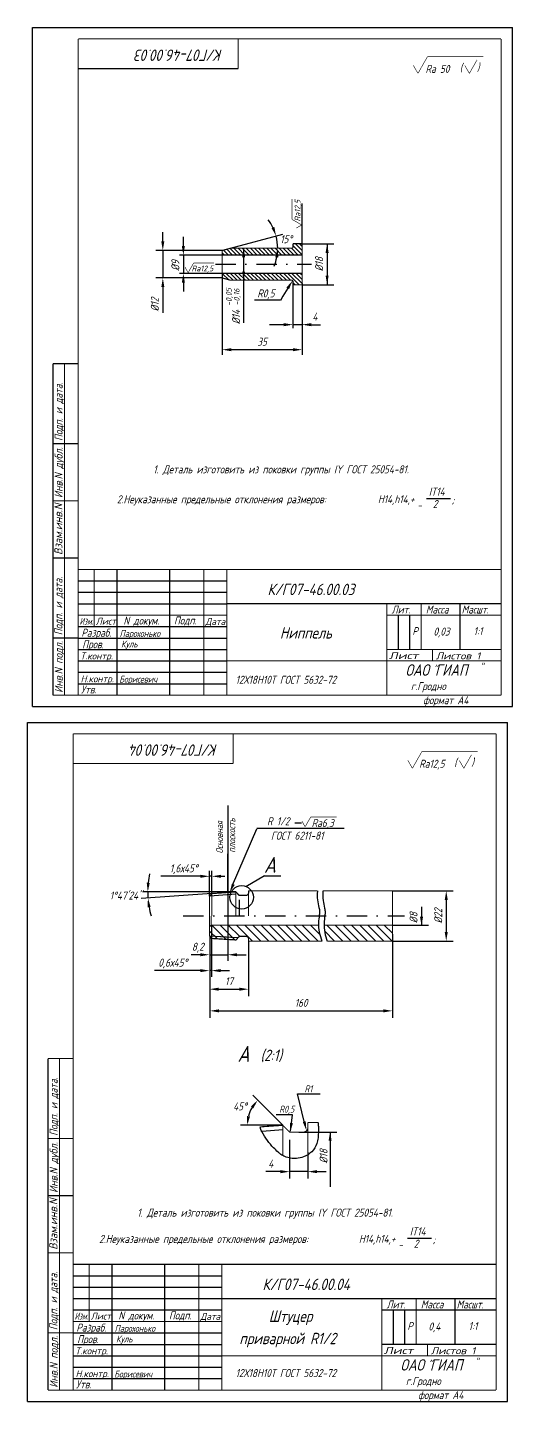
# Model space of a CAD drawing. Extents: x 124 to 1395, y 291 to 895.
# Drawn here: x 737 to 950, y 294 to 895 of the extents above; entities that cross this region are included whole.
import ezdxf
from ezdxf.enums import TextEntityAlignment as Align

# ---------------------------------------------------------------- set-up
doc = ezdxf.new("R2010")
doc.units = 0
doc.header["$LTSCALE"] = 0.7
doc.header["$MEASUREMENT"] = 0
doc.linetypes.add('DASHDOT', pattern=[25.4, 12.7, -6.35, 0, -6.35])
doc.layers.get('0').update_dxf_attribs({"linetype": 'CONTINUOUS'})
doc.layers.get('DEFPOINTS').update_dxf_attribs({"linetype": 'CONTINUOUS'})
doc.styles.add('ROMANC', font='romanc', dxfattribs={"width": 0.8, "oblique": 15, "height": 3.5})
doc.dimstyles.get("Standard").update_dxf_attribs({"dimtxt": 0.18, "dimasz": 0.18, "dimexe": 0.18, "dimexo": 0.0625, "dimgap": 0.09, "dimtad": 0, "dimtih": 1, "dimtoh": 1, "dimdec": 4, "dimzin": 0, "dimdsep": 46, "dimtxsty": 'Standard', "dimcen": 0.09, "dimadec": 0, "dimazin": 0, "dimtfac": 1, "dimtdec": 4, "dimtofl": 0, "dimtmove": 0, "dimatfit": 3, "dimfxl": 0, "dimtolj": 1, "dimtzin": 0, "dimarcsym": 0})

# ---------------------------------------------------------------- blocks, each defined once
blk = doc.blocks.new('*D5')
at = {"color": 0, "linetype": 'ByBlock', "transparency": 16777216}
for p, q in [((897.14, 517.76), (923.66, 517.76)), ((920.66, 513.76), (920.66, 499.76)), ((897.14, 495.76), (923.66, 495.76))]:
    blk.add_line(p, q, dxfattribs=at)
for points in [[(920, 513.76), (921.33, 513.76), (920.66, 517.76)], [(920, 499.76), (921.33, 499.76), (920.66, 495.76)]]:
    blk.add_solid(points, dxfattribs=at)
at = {"layer": 'DEFPOINTS', "color": 0, "linetype": 'ByBlock', "transparency": 16777216}
for p in [(897.14, 517.76), (897.14, 495.76), (920.66, 495.76)]:
    blk.add_point(p, dxfattribs=at)
at = {"color": 0, "linetype": 'ByBlock', "transparency": 16777216, "style": 'ROMANC', "oblique": 15, "width": 0.8}
blk.add_text('%%C22', height=3.5, rotation=90, dxfattribs=at).set_placement((917.16, 506.76), align=Align.MIDDLE_CENTER)
blk = doc.blocks.new('*D9')
at = {"color": 0, "linetype": 'ByBlock', "transparency": 16777216}
blk.add_line((826.34, 798.77), (849.14, 804.88), dxfattribs=at)
for start, end in [(26.14034, 37.28069), (0, 15), (337.71931, 348.85966)]:
    blk.add_arc((826.34, 798.77), 20.6, start, end, dxfattribs=at)
for points in [[(845.46, 808.09), (844.21, 807.62), (846.24, 804.11)], [(845.89, 794.86), (847.22, 794.73), (846.94, 798.77)]]:
    blk.add_solid(points, dxfattribs=at)
at = {"layer": 'DEFPOINTS', "color": 0, "linetype": 'ByBlock', "transparency": 16777216}
for p in [(846.51, 802.98), (822.61, 797.77), (826.34, 798.77), (826.34, 798.77), (853.11, 798.77)]:
    blk.add_point(p, dxfattribs=at)
at = {"color": 0, "linetype": 'ByBlock', "transparency": 16777216, "style": 'ROMANC', "oblique": 15, "width": 0.8}
blk.add_text('15%%D', height=3.5, dxfattribs=at).set_placement((850.65, 802.72), align=Align.MIDDLE_CENTER)
blk = doc.blocks.new('*D10')
at = {"color": 0, "linetype": 'ByBlock', "transparency": 16777216}
for p, q in [((796.68, 801.77), (796.68, 805.77)), ((822.61, 797.77), (793.68, 797.77)), ((796.68, 797.77), (796.68, 785.77)), ((822.61, 785.77), (793.68, 785.77)), ((796.68, 781.77), (796.68, 777.77)), ((796.68, 777.77), (796.68, 770.52))]:
    blk.add_line(p, q, dxfattribs=at)
for points in [[(796.02, 801.77), (797.35, 801.77), (796.68, 797.77)], [(796.02, 781.77), (797.35, 781.77), (796.68, 785.77)]]:
    blk.add_solid(points, dxfattribs=at)
at = {"layer": 'DEFPOINTS', "color": 0, "linetype": 'ByBlock', "transparency": 16777216}
for p in [(822.61, 797.77), (796.68, 785.77), (822.61, 785.77)]:
    blk.add_point(p, dxfattribs=at)
at = {"color": 0, "linetype": 'ByBlock', "transparency": 16777216, "style": 'ROMANC', "oblique": 15, "width": 0.8}
blk.add_text('%%C12', height=3.5, rotation=90, dxfattribs=at).set_placement((793.18, 774.1), align=Align.MIDDLE_CENTER)

msp = doc.modelspace()

# ---------------------------------------------------------------- linework, layer by layer
for p, q in [((739.66403, 598.30042), (739.66403, 895.30042)), ((739.66403, 895.30042), (949.66403, 895.30042)), ((949.66403, 598.30042), (949.66403, 895.30042)), ((857.608, 800.275), (857.608, 818.257)), ((853.608, 800.275), (853.608, 799.275)), ((853.608, 784.275), (853.608, 783.275)), ((848.08938, 776.005), (836.797, 776.005)), ((912.01724, 689.34941), (922.50851, 689.34941)), ((899.66403, 638.30042), (899.66403, 623.30042)), ((904.66403, 638.30042), (904.66403, 623.30042)), ((739.66403, 598.30042), (949.66403, 598.30042)), ((739.66403, 598.30042), (949.66403, 598.30042)), ((737.47203, 591.41742), (947.47203, 591.41742)), ((737.47203, 294.41742), (737.47203, 591.41742)), ((947.47203, 294.41742), (947.47203, 591.41742)), ((825.137, 555.063), (825.137, 487.138)), ((854.37, 547.454), (857.303, 547.454)), ((827.20009, 520.18245), (837.77456, 544.92416)), ((875.982, 545.004), (837.794, 545.004)), ((841.138, 524.352), (832.979, 519.511)), ((841.146, 524.313), (848.294, 524.313)), ((828.637, 517.258), (788.132, 517.258)), ((827.6527, 517.19571), (818.14324, 516.54052)), ((830.137, 515.758), (828.614, 517.281)), ((834.137, 517.758), (834.137, 516.758)), ((818.14324, 516.54052), (817.137, 515.38536)), ((828.74202, 516.26839), (817.21434, 515.47415)), ((828.68715, 516.26461), (817.21434, 515.47415)), ((826.7238, 516.12934), (817.21434, 515.47415)), ((830.137, 515.758), (830.137, 515.705)), ((832.137, 515.758), (830.34411, 515.758)), ((818.15829, 496.89733), (817.22249, 497.95765)), ((828.70018, 497.2417), (817.22249, 497.95765)), ((828.70018, 497.2417), (817.22249, 497.95765)), ((829.56665, 497.18765), (817.22249, 497.95765)), ((826.736, 497.36422), (817.22249, 497.95765)), ((827.6718, 496.3039), (818.15829, 496.89733)), ((830.137, 497.758), (828.614, 496.235)), ((833.137, 497.758), (830.34411, 497.758)), ((832.137, 497.758), (830.34411, 497.758)), ((858.54983, 416.81626), (855.558, 429.037)), ((855.558, 429.037), (865.503, 429.037)), ((853.412, 419.784), (846.211, 419.784)), ((852.555, 412.588), (853.412, 419.784)), ((849.28342, 413.21712), (839.96407, 412.5613)), ((903.69724, 365.88941), (914.18851, 365.88941)), ((897.47203, 334.41742), (897.47203, 319.41742)), ((902.47203, 334.41742), (902.47203, 319.41742)), ((737.47203, 294.41742), (947.47203, 294.41742)), ((737.47203, 294.41742), (947.47203, 294.41742))]:
    msp.add_line(p, q)
at = {"color": 0, "linetype": 'ByBlock'}
for p, q in [((805.668, 799.775), (805.668, 803.775)), ((857.608, 800.738), (871.551, 800.738)), ((868.551, 800.738), (868.551, 782.763)), ((822.608, 795.775), (803.953, 795.775)), ((805.668, 795.775), (805.668, 787.775)), ((832.025, 798.775), (832.025, 784.775)), ((822.63747, 787.775), (803.953, 787.775)), ((822.608, 787.775), (822.608, 752.216)), ((805.668, 783.775), (805.668, 779.775)), ((832.025, 784.775), (832.025, 776.775)), ((851.34303, 781.22976), (849.24133, 777.8264)), ((853.608, 783.275), (853.608, 763.735)), ((857.608, 783.275), (857.608, 770.51)), ((857.608, 783.275), (857.608, 752.216)), ((857.608, 782.763), (871.551, 782.763)), ((832.025, 776.775), (832.025, 766.119)), ((849.24133, 777.8264), (848.08938, 775.961)), ((845.608, 765.336), (843.37146, 765.336)), ((849.608, 765.336), (845.608, 765.336)), ((857.608, 765.336), (853.608, 765.336)), ((861.608, 765.336), (865.608, 765.336)), ((853.608, 754.388), (826.608, 754.388)), ((825.137, 517.02238), (825.137, 533.898)), ((809.137, 524.104), (795.824, 524.104)), ((813.137, 524.104), (809.137, 524.104)), ((817.137, 515.38536), (817.137, 526.494)), ((817.137, 515.38536), (817.137, 525.355)), ((818.137, 524.104), (817.137, 524.104)), ((818.137, 516.53335), (818.137, 526.494)), ((822.137, 524.104), (823.792, 524.104)), ((818.14324, 516.54052), (787.19202, 514.40803)), ((909.856, 510.758), (909.856, 502.758)), ((817.92029, 502.758), (817.92029, 480.142)), ((897.137, 502.758), (912.856, 502.758)), ((897.137, 498.758), (897.137, 483.615)), ((817.22249, 497.95765), (817.22249, 462.262)), ((834.137, 495.758), (834.137, 471.733)), ((813.137, 489.793), (809.137, 489.793)), ((817.137, 489.793), (825.137, 489.793)), ((829.137, 489.793), (833.137, 489.793)), ((897.137, 488.663), (897.137, 462.262)), ((809.137, 482.852), (793.04895, 482.852)), ((813.137, 482.852), (809.137, 482.852)), ((817.92029, 482.852), (817.137, 482.852)), ((821.92029, 482.852), (825.92029, 482.852)), ((821.137, 474.733), (830.137, 474.733)), ((821.22249, 465.262), (893.137, 465.262)), ((849.16, 415.217), (836.05178, 428.32522)), ((849.16, 415.217), (830.62218, 415.217)), ((856.16, 412.217), (872.873, 412.217)), ((869.873, 412.217), (869.873, 403.50947)), ((869.873, 412.217), (869.873, 395.50947)), ((852.16, 402.96337), (852.16, 391.944)), ((860.134, 403.50947), (860.134, 391.944)), ((844.16, 394.944), (841.70145, 394.944)), ((848.16, 394.944), (844.16, 394.944)), ((860.134, 394.944), (852.16, 394.944)), ((864.134, 394.944), (868.134, 394.944)), ((869.873, 395.50947), (869.873, 388.34528))]:
    msp.add_line(p, q, dxfattribs=at)
at = {"color": 0}
for p, q in [((857.608, 795.9097), (853.608, 799.9097)), ((857.608, 797.70575), (854.53875, 800.775)), ((857.608, 799.5018), (856.3348, 800.775)), ((823.61773, 795.775), (822.608, 796.78473)), ((825.41378, 795.775), (823.2435, 797.94528)), ((827.20983, 795.775), (824.66, 798.32483)), ((829.00588, 795.775), (826.00588, 798.775)), ((830.80193, 795.775), (827.80193, 798.775)), ((832.59798, 795.775), (829.59798, 798.775)), ((834.39403, 795.775), (831.39403, 798.775)), ((836.19008, 795.775), (833.19008, 798.775)), ((837.98614, 795.775), (834.98614, 798.775)), ((839.78219, 795.775), (836.78219, 798.775)), ((841.57824, 795.775), (838.57824, 798.775)), ((843.37429, 795.775), (840.37429, 798.775)), ((845.17034, 795.775), (842.17034, 798.775)), ((846.96639, 795.775), (843.96639, 798.775)), ((848.76244, 795.775), (845.76244, 798.775)), ((850.55849, 795.775), (847.55849, 798.775)), ((852.35455, 795.775), (849.35455, 798.775)), ((854.1506, 795.775), (851.1506, 798.775)), ((855.94665, 795.775), (852.94665, 798.775)), ((825.63747, 784.775), (822.63747, 787.775)), ((827.43352, 784.775), (824.43352, 787.775)), ((829.22957, 784.775), (826.22957, 787.775)), ((831.02562, 784.775), (828.02562, 787.775)), ((832.82167, 784.775), (829.82167, 787.775)), ((834.61773, 784.775), (831.61773, 787.775)), ((836.41378, 784.775), (833.41378, 787.775)), ((838.20983, 784.775), (835.20983, 787.775)), ((840.00588, 784.775), (837.00588, 787.775)), ((841.80193, 784.775), (838.80193, 787.775)), ((843.59798, 784.775), (840.59798, 787.775)), ((845.39403, 784.775), (842.39403, 787.775)), ((847.19008, 784.775), (844.19008, 787.775)), ((848.98614, 784.775), (845.98614, 787.775)), ((850.78219, 784.775), (847.78219, 787.775)), ((852.57824, 784.775), (849.57824, 787.775)), ((856.37429, 782.775), (851.37429, 787.775)), ((857.608, 783.33734), (853.17034, 787.775)), ((857.608, 785.13339), (854.96639, 787.775)), ((857.608, 786.92944), (856.76244, 787.775)), ((854.57824, 782.775), (853.608, 783.74524)), ((820.56371, 496.74729), (817.137, 500.174)), ((824.39478, 496.50832), (818.1451, 502.758)), ((825.137, 499.3582), (821.7372, 502.758)), ((828.22586, 496.26934), (825.137, 499.3582)), ((830.3293, 497.758), (825.3293, 502.758)), ((835.92141, 495.758), (828.92141, 502.758)), ((839.51351, 495.758), (832.51351, 502.758)), ((843.10561, 495.758), (836.10561, 502.758)), ((846.69771, 495.758), (839.69771, 502.758)), ((850.28982, 495.758), (843.28982, 502.758)), ((853.88192, 495.758), (846.88192, 502.758)), ((857.47402, 495.758), (850.47402, 502.758)), ((861.06612, 495.758), (854.06612, 502.758)), ((864.65823, 495.758), (857.65823, 502.758)), ((865.35457, 498.65376), (861.25033, 502.758)), ((871.84243, 495.758), (867.39675, 500.20368)), ((875.43453, 495.758), (868.43453, 502.758)), ((879.02664, 495.758), (872.02664, 502.758)), ((882.61874, 495.758), (875.61874, 502.758)), ((886.21084, 495.758), (879.21084, 502.758)), ((889.80294, 495.758), (882.80294, 502.758)), ((893.39505, 495.758), (886.39505, 502.758)), ((896.98715, 495.758), (889.98715, 502.758)), ((897.137, 499.20025), (893.57925, 502.758))]:
    msp.add_line(p, q, dxfattribs=at)
at = {"linetype": 'DASHDOT'}
for p, q in [((819.725, 791.775), (861.766, 791.775)), ((805.654, 506.758), (902.471, 506.758))]:
    msp.add_line(p, q, dxfattribs=at)
at = {"linetype": 'Continuous'}
for p, q in [((759.66403, 653.30042), (824.66403, 653.30042)), ((759.66403, 648.30042), (824.66403, 648.30042)), ((759.66403, 643.30042), (824.66403, 643.30042)), ((759.66403, 628.30042), (824.66403, 628.30042)), ((759.66403, 623.30042), (824.66403, 623.30042)), ((759.66403, 618.30042), (824.66403, 618.30042)), ((759.66403, 613.30042), (824.66403, 613.30042)), ((759.66403, 608.30042), (824.66403, 608.30042)), ((757.47203, 349.41742), (822.47203, 349.41742)), ((757.47203, 344.41742), (822.47203, 344.41742)), ((757.47203, 339.41742), (822.47203, 339.41742)), ((757.47203, 324.41742), (822.47203, 324.41742)), ((757.47203, 319.41742), (822.47203, 319.41742)), ((757.47203, 314.41742), (822.47203, 314.41742)), ((757.47203, 309.41742), (822.47203, 309.41742)), ((757.47203, 304.41742), (822.47203, 304.41742))]:
    msp.add_line(p, q, dxfattribs=at)
for points, const_width in [([(759.66403, 603.30042), (759.66403, 890.30042)], 0.5), ([(759.66403, 890.30042), (944.66403, 890.30042)], 0.5), ([(829.64498, 877.30042), (829.64498, 890.30042)], 0.5), ([(944.66403, 603.30042), (944.66403, 890.30042)], 0.5), ([(759.64498, 877.30042), (829.64498, 877.30042)], 0.5), ([(906.2691, 878.72843), (908.30273, 875.22843)], 0.25), ([(908.30273, 875.22843), (912.46828, 882.568)], 0.25), ([(912.46828, 882.568), (936.829, 882.568)], 0.3), ([(928.7571, 878.72843), (930.79073, 875.22843)], 0.25), ([(930.79073, 875.22843), (934.12995, 881.11203)], 0.25), ([(853.205, 811.36499), (853.205, 820.23758)], 0.3), ([(857.45357, 808.95373), (853.205, 811.36499)], 0.25), ([(855.04, 807.55136), (857.45357, 808.95373)], 0.25), ([(853.608, 800.775), (857.608, 800.775)], 0.5), ([(853.608, 800.775), (853.608, 799.275)], 0.5), ([(857.608, 800.775), (857.608, 782.775)], 0.5), ([(822.608, 797.775), (826.34005, 798.775)], 0.5), ([(822.608, 797.775), (822.608, 785.775)], 0.5), ([(822.608, 795.775), (857.608, 795.775)], 0.5), ([(826.34005, 798.775), (853.108, 798.775)], 0.5), ([(806.37136, 790.492), (807.77373, 788.07843)], 0.25), ([(807.77373, 788.07843), (810.18499, 792.327)], 0.25), ([(810.18499, 792.327), (819.05758, 792.327)], 0.3), ([(822.608, 787.775), (857.608, 787.775)], 0.5), ([(822.608, 785.775), (826.34005, 784.775)], 0.5), ([(826.34005, 784.775), (853.108, 784.775)], 0.5), ([(853.608, 784.275), (853.608, 782.775)], 0.5), ([(853.608, 782.775), (857.608, 782.775)], 0.5), ([(748.66403, 603.30042), (748.66403, 748.30042)], 0.5), ([(748.66403, 748.30042), (759.66403, 748.30042)], 0.5), ([(753.66403, 603.30042), (753.66403, 748.30042)], 0.5), ([(748.66403, 713.30042), (759.66403, 713.30042)], 0.5), ([(748.66403, 688.30042), (759.66403, 688.30042)], 0.5), ([(748.66403, 663.30042), (759.66403, 663.30042)], 0.5), ([(759.66403, 658.30042), (759.66403, 603.30042)], 0.5), ([(766.66403, 658.30042), (766.66403, 633.30042)], 0.5), ([(776.66403, 658.30042), (776.66403, 603.30042)], 0.5), ([(799.66403, 658.30042), (799.66403, 603.30042)], 0.5), ([(814.66403, 658.30042), (814.66403, 603.30042)], 0.5), ([(824.66403, 658.30042), (824.66403, 603.30042)], 0.5), ([(894.66403, 643.30042), (894.66403, 603.30042)], 0.5), ([(909.66403, 643.30042), (909.66403, 623.30042)], 0.5), ([(926.66403, 643.30042), (926.66403, 623.30042)], 0.5), ([(748.66403, 628.30042), (759.66403, 628.30042)], 0.5), ([(914.66403, 623.30042), (914.66403, 618.30042)], 0.5), ([(824.66403, 618.30042), (944.66403, 618.30042)], 0.5), ([(824.66403, 618.30042), (944.941, 618.30042)], 0.5), ([(748.66403, 603.30042), (944.66403, 603.30042)], 0.5), ([(748.66403, 603.30042), (944.66403, 603.30042)], 0.5), ([(759.66403, 603.30042), (944.66403, 603.30042)], 0.5), ([(757.47203, 586.41742), (942.47203, 586.41742)], 0.5), ([(757.47203, 299.41742), (757.47203, 586.41742)], 0.5), ([(827.45298, 573.41742), (827.45298, 586.41742)], 0.5), ([(942.47203, 299.41742), (942.47203, 586.41742)], 0.5), ([(905.86673, 571.34543), (910.03228, 578.685)], 0.25), ([(910.03228, 578.685), (934.393, 578.685)], 0.3), ([(928.35473, 571.34543), (931.69395, 577.22903)], 0.25), ([(757.45298, 573.41742), (827.45298, 573.41742)], 0.5), ([(903.8331, 574.84543), (905.86673, 571.34543)], 0.25), ([(926.3211, 574.84543), (928.35473, 571.34543)], 0.25), ([(857.53936, 548.169), (858.94173, 545.75543)], 0.25), ([(858.94173, 545.75543), (861.35299, 550.004)], 0.25), ([(861.35299, 550.004), (872.69958, 550.004)], 0.3), ([(818.14324, 516.54052), (817.137, 515.38536)], 0.5), ([(818.137, 516.53335), (818.137, 506.768)], 0.5), ([(828.61841, 517.26225), (818.14324, 516.54052)], 0.5), ([(828.637, 517.258), (828.637, 506.758)], 0.5), ([(829.99055, 515.90445), (828.637, 517.258)], 0.5), ([(834.137, 506.758), (834.137, 517.758)], 0.5), ([(897.137, 517.758), (897.137, 495.758)], 0.5), ([(817.137, 515.38536), (817.137, 498.05451)], 0.5), ([(833.137, 515.758), (830.137, 515.758)], 0.5), ([(830.137, 513.875), (830.137, 506.758)], 0.5), ([(817.837, 506.758), (817.837, 502.758)], 0.5), ([(817.837, 502.758), (817.137, 502.058)], 0.5), ([(818.15829, 496.89733), (817.137, 498.05451)], 0.5), ([(818.15829, 496.89733), (817.22249, 497.95765)], 0.5), ([(828.63792, 496.24364), (818.15829, 496.89733)], 0.5), ([(828.63792, 496.24364), (818.15829, 496.89733)], 0.5), ([(829.99055, 497.61155), (828.637, 496.258)], 0.5), ([(829.99055, 497.61155), (828.637, 496.258)], 0.5), ([(833.137, 497.758), (830.137, 497.758)], 0.5), ([(834.137, 495.758), (834.137, 496.758)], 0.5), ([(746.47203, 299.41742), (746.47203, 444.41742)], 0.5), ([(746.47203, 444.41742), (757.47203, 444.41742)], 0.5), ([(751.47203, 299.41742), (751.47203, 444.41742)], 0.5), ([(849.14302, 415.21219), (839.29039, 414.51884)], 0.5), ([(851.86711, 412.50989), (849.16, 415.217)], 0.5), ([(849.16, 415.217), (849.16, 401.9713)], 0.5), ([(864.57049, 416.465), (860.134, 416.465)], 0.5), ([(746.47203, 409.41742), (757.47203, 409.41742)], 0.5), ([(852.16, 408.96611), (852.16, 400.89653)], 0.5), ([(858.134, 412.217), (852.57421, 412.217)], 0.5), ([(746.47203, 384.41742), (757.47203, 384.41742)], 0.5), ([(746.47203, 359.41742), (757.47203, 359.41742)], 0.5), ([(757.47203, 354.41742), (757.47203, 299.41742)], 0.5), ([(764.47203, 354.41742), (764.47203, 329.41742)], 0.5), ([(774.47203, 354.41742), (774.47203, 299.41742)], 0.5), ([(797.47203, 354.41742), (797.47203, 299.41742)], 0.5), ([(812.47203, 354.41742), (812.47203, 299.41742)], 0.5), ([(822.47203, 354.41742), (822.47203, 299.41742)], 0.5), ([(892.47203, 339.41742), (892.47203, 299.41742)], 0.5), ([(907.47203, 339.41742), (907.47203, 319.41742)], 0.5), ([(924.47203, 339.41742), (924.47203, 319.41742)], 0.5), ([(746.47203, 324.41742), (757.47203, 324.41742)], 0.5), ([(912.47203, 319.41742), (912.47203, 314.41742)], 0.5), ([(822.47203, 314.41742), (942.47203, 314.41742)], 0.5), ([(822.47203, 314.41742), (942.749, 314.41742)], 0.5), ([(746.47203, 299.41742), (942.47203, 299.41742)], 0.5), ([(746.47203, 299.41742), (942.47203, 299.41742)], 0.5), ([(757.47203, 299.41742), (942.47203, 299.41742)], 0.5)]:
    msp.add_lwpolyline(points, dxfattribs=dict(const_width=const_width))
at = {"const_width": 0.5}
for points in [[(853.108, 798.775, 0.414213562), (853.608, 799.275, 0.414213562)], [(853.608, 784.275, 0.414213562), (853.108, 784.775, 0.414213562)], [(833.137, 515.758, 0.414213562), (834.137, 516.758, 0.414213562)], [(830.34411, 515.758, -0.198912367), (829.99055, 515.90445, -0.198912367)], [(830.34411, 497.758, 0.198912367), (829.99055, 497.61155, 0.198912367)], [(829.99055, 497.61155, -0.198912367), (830.34411, 497.758, -0.198912367)], [(834.137, 496.758, 0.414213562), (833.137, 497.758, 0.414213562)], [(852.57421, 412.217, -0.198912367), (851.86711, 412.50989, -0.198912367)], [(860.134, 414.217, -0.414213562), (858.134, 412.217, -0.414213562)]]:
    msp.add_lwpolyline(points, format="xyb", dxfattribs=at)
at = {"linetype": 'Continuous', "const_width": 0.5}
for points in [[(759.66403, 658.30042), (944.66403, 658.30042)], [(824.66403, 643.30042), (944.66403, 643.30042)], [(759.66403, 638.30042), (824.66403, 638.30042)], [(894.66403, 638.30042), (944.66403, 638.30042)], [(759.66403, 633.30042), (824.66403, 633.30042)], [(894.66403, 623.30042), (944.66403, 623.30042)], [(834.137, 517.758), (864.30029, 517.758)], [(866.74077, 517.758), (897.137, 517.758)], [(817.837, 502.758), (864.77672, 502.758)], [(867.19238, 502.758), (897.137, 502.758)], [(834.137, 495.758), (866.24774, 495.758)], [(868.58465, 495.758), (897.137, 495.758)], [(860.134, 416.465), (860.134, 402.29651)], [(757.47203, 354.41742), (942.47203, 354.41742)], [(822.47203, 339.41742), (942.47203, 339.41742)], [(757.47203, 334.41742), (822.47203, 334.41742)], [(892.47203, 334.41742), (942.47203, 334.41742)], [(757.47203, 329.41742), (822.47203, 329.41742)], [(892.47203, 319.41742), (942.47203, 319.41742)]]:
    msp.add_lwpolyline(points, dxfattribs=at)
for points in [[(864.30029, 517.758, 0.001352787), (864.28382, 517.59389, 0.058888299), (864.362, 513.748, 0.025244967), (864.99518, 510.42784, -0.048922069), (865.241, 508.698, -0.050504444), (865.14746, 507.07391, 0.025422972), (864.801, 503.867, 0.065911613), (865.11309, 499.70519, 0.036731071), (866.24774, 495.758)], [(866.74077, 517.758, 0.003167532), (866.70082, 517.37389, 0.058888299), (866.779, 513.528, 0.025244967), (867.41218, 510.20784, -0.048922069), (867.658, 508.478, -0.050504444), (867.56446, 506.85391, 0.025422972), (867.218, 503.647, 0.065911613), (867.53009, 499.48519, 0.034637318), (868.58465, 495.758)], [(864.57049, 416.465, -0.022891384), (864.71199, 414.64241, -0.027903813), (864.59457, 409.76772, -0.061641556), (864.06958, 407.21724, -0.115406871), (861.864, 403.66726, -0.111916945), (858.26657, 401.401, -0.055594355), (855.13327, 400.67336, -0.082591673), (852.60617, 400.79399, -0.038661301), (850.07581, 401.54851, -0.063002127), (848.36996, 402.4648, -0.02968145), (847.10176, 403.48636, -0.015810354), (845.13534, 405.38956, -0.036461826), (842.47012, 408.57171, -0.031652233), (839.9707, 412.54907, -0.071763745), (839.35244, 414.21949, -0.003406183), (839.29039, 414.51884, -0.007212414)]]:
    msp.add_lwpolyline(points, format="xyb")
msp.add_circle((831.171, 514.912), 5.115)
at = {"color": 0, "linetype": 'ByBlock'}
for centre, radius, start, end in [((828.55678, 517.258), 38.46282, 168.07749886, 174.03874943), ((828.55678, 517.258), 38.46282, 180, 183.94136391), ((828.55678, 517.258), 38.46282, 189.90261448, 195.86386505), ((849.16, 415.217), 15.53782, 149.79105227, 165.20894773)]:
    msp.add_arc(centre, radius, start, end, dxfattribs=at)
for points in [[(805.00133, 799.775), (806.33467, 799.775), (805.668, 795.775)], [(867.88433, 796.738), (869.21767, 796.738), (868.551, 800.738)], [(831.35833, 794.847), (832.69167, 794.847), (832.025, 798.847)], [(805.00133, 783.775), (806.33467, 783.775), (805.668, 787.775)], [(831.35833, 788.54), (832.69167, 788.54), (832.025, 784.54)], [(850.7758, 781.58005), (851.91025, 780.87948), (853.44473, 784.63312)], [(867.88433, 786.763), (869.21767, 786.763), (868.551, 782.763)], [(849.608, 766.00267), (849.608, 764.66933), (853.608, 765.336)], [(861.608, 766.00267), (861.608, 764.66933), (857.608, 765.336)], [(826.608, 755.05467), (826.608, 753.72133), (822.608, 754.388)], [(853.608, 755.05467), (853.608, 753.72133), (857.608, 754.388)], [(813.137, 524.77067), (813.137, 523.43733), (817.137, 524.104)], [(822.137, 524.77067), (822.137, 523.43733), (818.137, 524.104)], [(790.96771, 521.21792), (789.63618, 521.28725), (790.09396, 517.258)], [(790.00519, 510.56305), (791.3288, 510.72374), (790.18492, 514.61424)], [(909.18933, 506.501), (910.52267, 506.501), (909.856, 502.501)], [(813.137, 490.45967), (813.137, 489.12633), (817.137, 489.793)], [(829.137, 490.45967), (829.137, 489.12633), (825.137, 489.793)], [(813.137, 483.51867), (813.137, 482.18533), (817.137, 482.852)], [(821.92029, 483.51867), (821.92029, 482.18533), (817.92029, 482.852)], [(821.137, 475.39967), (821.137, 474.06633), (817.137, 474.733)], [(830.137, 475.39967), (830.137, 474.06633), (834.137, 474.733)], [(821.22249, 465.92867), (821.22249, 464.59533), (817.22249, 465.262)], [(893.137, 465.92867), (893.137, 464.59533), (897.137, 465.262)], [(836.26043, 422.62813), (835.20411, 423.44174), (838.1731, 426.2039)], [(833.47593, 419.26954), (834.79817, 419.09791), (833.62218, 415.217)], [(853.57721, 416.12997), (852.2532, 416.28732), (852.44313, 412.2366)], [(870.53967, 408.41947), (869.20633, 408.41947), (869.873, 412.41947)], [(848.16, 395.61067), (848.16, 394.27733), (852.16, 394.944)], [(864.134, 395.61067), (864.134, 394.27733), (860.134, 394.944)]]:
    msp.add_solid(points, dxfattribs=at)
for points in [[(828.12284, 520.33939), (826.89679, 520.86339), (825.9378, 516.92324)], [(857.90228, 416.65773), (859.19737, 416.97479), (859.501, 412.931)]]:
    msp.add_solid(points)
at = {"layer": 'DEFPOINTS', "color": 0, "linetype": 'ByBlock'}
for p in [(853.108, 799.275), (822.608, 795.775), (853.47494, 798.93536), (805.668, 787.775), (822.63747, 787.775), (797.64, 784.775), (822.608, 784.775), (822.608, 784.775), (853.608, 783.275), (857.608, 783.275), (857.608, 783.275), (860.05, 783.275), (868.551, 783.275), (853.608, 773.51), (822.608, 764.58), (825.137, 530.898), (817.137, 524.104), (780.482, 517.258), (825.137, 517.02238), (828.61841, 517.26225), (828.637, 517.258), (790.161, 514.988), (817.137, 515.38536), (817.137, 515.38536), (817.21434, 515.47415), (817.21434, 515.47415), (818.137, 516.53335), (818.14324, 516.54052), (818.21198, 515.54289), (897.137, 514.758), (897.137, 510.758), (897.137, 502.758), (897.137, 498.758), (897.137, 498.758), (909.856, 502.758), (817.137, 498.05451), (817.22249, 497.95765), (817.22249, 497.95765), (817.92029, 497.167), (818.22055, 497.89539), (825.137, 489.793), (897.137, 488.663), (817.137, 482.852), (817.22249, 485.23865), (834.137, 484.345), (897.137, 486.615), (834.137, 474.733), (897.137, 465.262), (834.08, 418.961), (841.19273, 415.217), (849.16, 415.217), (849.16, 415.217), (851.86711, 412.50989), (852.14217, 412.31515), (852.57421, 413.217), (858.134, 412.217), (852.16, 402.96337), (860.134, 403.50947), (860.134, 403.50947), (869.873, 403.50947), (852.16, 394.944)]:
    msp.add_point(p, dxfattribs=at)

# ---------------------------------------------------------------- texts
at = {"style": 'ROMANC', "oblique": 15, "width": 0.8}
for s, height, rotation, p in [('К/Г07-46.00.03', 5, 180, (822.87399, 885.67523)), ('Подп. и дата.', 3.5, 90, (752.84236, 714.4874)), ('Подп. и дата.', 3.5, 90, (752.74426, 629.52722)), ('К/Г07-46.00.04', 5, 180, (820.68199, 581.79223)), ('Подп. и дата.', 3.5, 90, (750.65036, 410.6044)), ('Подп. и дата.', 3.5, 90, (750.55226, 325.64422))]:
    msp.add_text(s, height=height, rotation=rotation, dxfattribs=at).set_placement(p)
at = {"color": 0, "linetype": 'ByBlock', "style": 'ROMANC', "oblique": 15, "width": 0.8}
for s, height, p in [('Ra 50', 3.5, (916.80959, 877.205)), ('Ra12,5', 2.5, (814.01659, 789.909)), ('R0,5', 3.5, (841.77673, 779.02)), ('4', 3.5, (863.21773, 768.836)), ('35', 3.5, (840.108, 757.888)), ('1. Деталь изготовить из поковки группы IY ГОСТ 25054-81.', 3.5, (848.37527, 702.068)), ('Ra12,5', 3.5, (914.37359, 573.322)), ('R 1/2', 3.5, (847.17903, 548.172)), ('Ra6,3', 3.5, (866.59359, 547.419)), ('ГОСТ 6211-81', 3.5, (855.46797, 541.873)), ('1,6х45%%D', 3.5, (805.83397, 527.604)), ('А', 7, (843.53775, 529.118)), ('1%%D47\'24"', 3.5, (780.482, 515.683)), ('8,2', 3.5, (811.97027, 493.293)), ('0,6х45%%D', 3.5, (801.04297, 486.352)), ('17', 3.5, (825.637, 478.233)), ('160', 3.5, (857.17974, 468.762)), ('А', 7, (831.97, 446.433)), ('(2:1)', 5, (844.098, 445.792)), ('R1', 3, (860.37927, 431.171)), ('45%%D', 3.5, (830.444, 423.481)), ('R0,5', 3, (850.90127, 422.261)), ('4', 3.5, (843.88227, 398.444)), ('1. Деталь изготовить из поковки группы IY ГОСТ 25054-81.', 3.5, (841.39627, 377.02))]:
    msp.add_text(s, height=height, dxfattribs=at).set_placement(p, align=Align.MIDDLE_CENTER)
at = {"style": 'ROMANC', "oblique": 15, "width": 0.8}
for s, height, p in [('(', 3.5, (926.60559, 876.05621)), (')', 3.5, (934.09995, 876.19008)), ('IT14', 3.5, (913.06637, 690.57257)), ('2.Неуказанные предельные отклонения размеров:', 3.5, (776.61608, 687.22002)), ('H14,h14,+', 3.5, (890.79237, 687.26944)), ('-', 3.5, (907.96031, 684.62999)), ('2', 3.5, (914.81491, 685.15574)), (';', 3.5, (923.03307, 686.9031)), ('К/Г07-46.00.03', 5, (842.47369, 647.06117)), ('N докум.', 3.5, (779.44499, 634.17812)), ('Подп.', 3.5, (801.55582, 634.23958)), ('Лит.', 3.5, (896.76355, 639.01888)), ('Масса', 3.5, (911.73486, 639.01888)), ('Масшт.', 3.5, (927.38669, 639.01888)), ('Разраб.', 3.5, (761.03358, 628.86835)), ('Парохонько', 3, (777.78976, 628.7764)), ('Ниппель', 5, (847.88971, 628.05443)), ('Р', 3.5, (905.82815, 629.55981)), ('0,03', 3.5, (915.07445, 629.35981)), ('1:1', 3.5, (932.61699, 629.55981)), ('Пров.', 3.5, (761.40428, 623.80554)), ('Куль', 3, (778.41238, 624.16209)), ('ОАО ГИАП', 5, (902.82894, 611.81129)), ('"', 3.5, (914.8545, 612.45344)), ('"', 3.5, (935.15389, 613.32782)), ('Утв.', 3.5, (760.91001, 604.04823)), ('Борисевич', 3, (777.61947, 608.80599)), ('12Х18Н10Т ГОСТ 5632-72', 3.5, (828.5055, 608.30342)), ('г.Гродно', 3.5, (905.19822, 605.49746)), ('формат А4', 3.5, (910.53167, 599.35788)), ('(', 3.5, (924.16959, 572.17321)), (')', 3.5, (931.66395, 572.30708)), ('2.Неуказанные предельные отклонения размеров:', 3.5, (768.85008, 363.76002)), ('H14,h14,+', 3.5, (882.47237, 363.80944)), ('IT14', 3.5, (904.74637, 367.11257)), ('-', 3.5, (899.64031, 361.16999)), ('2', 3.5, (906.49491, 361.69574)), (';', 3.5, (914.71307, 363.4431)), ('К/Г07-46.00.04', 5, (840.28169, 343.17817)), ('Лит.', 3.5, (894.57155, 335.13588)), ('Масса', 3.5, (909.54286, 335.13588)), ('Масшт.', 3.5, (925.19469, 335.13588)), ('N докум.', 3.5, (777.25299, 330.29512)), ('Подп.', 3.5, (799.36382, 330.35658)), ('Штуцер', 5, (843.03071, 329.24243)), ('Разраб.', 3.5, (758.84158, 324.98535)), ('Парохонько', 3, (775.59776, 324.8934)), ('приварной R1/2', 5, (830.14771, 319.48943)), ('Р', 3.5, (903.63615, 325.67681)), ('0,4', 3.5, (912.88245, 325.47681)), ('1:1', 3.5, (930.42499, 325.67681)), ('Пров.', 3.5, (759.21228, 319.92254)), ('Куль', 3, (776.22038, 320.27909)), ('ОАО ГИАП', 5, (900.63694, 307.92829)), ('"', 3.5, (912.6625, 308.57044)), ('"', 3.5, (932.96189, 309.44482)), ('Борисевич', 3, (775.42747, 304.92299)), ('12Х18Н10Т ГОСТ 5632-72', 3.5, (828.5055, 305.11342)), ('Утв.', 3.5, (758.71801, 300.16523)), ('г.Гродно', 3.5, (903.00622, 301.61446)), ('формат А4', 3.5, (908.33967, 295.47488))]:
    msp.add_text(s, height=height, dxfattribs=at).set_placement(p)
at = {"color": 0, "linetype": 'ByBlock', "style": 'ROMANC', "oblique": 15, "width": 0.8}
for s, height, p in [('Ra12,5', 2.5, (855.623, 815.19659)), ('%%C9', 3.5, (802.168, 791.22491)), ('%%C18', 3.5, (865.051, 791.775)), ('-0,05', 2.5, (825.529, 777.42731)), ('-0,16', 2.5, (828.989, 777.42731)), ('%%C14', 3.5, (828.728, 768.64325)), ('Основная', 3, (821.506, 541.13497)), (' плоскость', 3, (826.861, 541.13497)), ('%%C8', 3.5, (906.356, 505.97891)), ('%%C18', 3.5, (866.995, 401.64438))]:
    msp.add_text(s, height=height, rotation=90, dxfattribs=at).set_placement(p, align=Align.MIDDLE_CENTER)
at = {"style": 'ROMANC', "oblique": 15}
for s, width, p, p2 in [('Инв.N дубл.', 0.696626, (752.84236, 689.53948), (752.84236, 711.71541)), ('Взам.инв.N', 0.776513, (752.74426, 664.64494), (752.74426, 687.0344)), ('Инв.N подл.', 0.704992, (752.91939, 604.31616), (752.91939, 626.99341)), ('Инв.N дубл.', 0.696626, (750.65036, 385.65648), (750.65036, 407.83241)), ('Взам.инв.N', 0.776513, (750.55226, 360.76194), (750.55226, 383.1514)), ('Инв.N подл.', 0.704992, (750.72739, 300.43316), (750.72739, 323.11041))]:
    msp.add_text(s, height=3.5, rotation=90, dxfattribs=dict(at, width=width)).set_placement(p, p2, align=Align.FIT)
for s, width, p, p2 in [('Изм.', 0.642754, (760.2623, 634.14862), (766.23073, 634.14862)), ('Лист', 0.693042, (767.32901, 634.15408), (776.23955, 634.15408)), ('Дата', 0.651393, (815.32107, 633.99951), (823.97529, 633.99951)), ('Т.контр.', 0.698235, (760.58447, 618.96313), (774.84841, 618.96313)), ('Лист', 1.011317, (895.54103, 619.10128), (908.54368, 619.10128)), ('Листов 1', 0.875179, (916.1108, 618.99478), (935.61478, 618.99478)), ('Н.контр.', 0.686802, (760.71298, 608.94658), (775.23393, 608.94658)), ('Изм.', 0.642754, (758.0703, 330.26562), (764.03873, 330.26562)), ('Лист', 0.693042, (765.13701, 330.27108), (774.04755, 330.27108)), ('Дата', 0.651393, (813.12907, 330.11651), (821.78329, 330.11651)), ('Т.контр.', 0.698235, (758.39247, 315.08013), (772.65641, 315.08013)), ('Лист', 1.011317, (893.34903, 315.21828), (906.35168, 315.21828)), ('Листов 1', 0.875179, (913.9188, 315.11178), (933.42278, 315.11178)), ('Н.контр.', 0.686802, (758.52098, 305.06358), (773.04193, 305.06358))]:
    msp.add_text(s, height=3, dxfattribs=dict(at, width=width)).set_placement(p, p2, align=Align.FIT)

# ---------------------------------------------------------------- dimensions: what is measured, and where the dimension line sits
dim = msp.add_angular_dim_2l(base=(846.511, 802.981), line1=((822.608, 797.775), (826.34005, 798.775)), line2=((826.34005, 798.775), (853.108, 798.775)), text='15%%D', dimstyle='Standard')
dim.commit()
dim.dimension.update_dxf_attribs({"geometry": '*D9', "text_midpoint": (850.651, 802.722), "dimtype": 130})
for base, p1, p2, text, picture, middle in [((796.682, 785.775), (822.608, 797.775), (822.608, 785.775), '%%C12', '*D10', (793.182, 774.09857)), ((920.664, 495.758), (897.137, 517.758), (897.137, 495.758), '%%C22', '*D5', (917.164, 506.758))]:
    dim = msp.add_linear_dim(base=base, p1=p1, p2=p2, angle=90, text=text, dimstyle='Standard')
    dim.commit()
    dim.dimension.update_dxf_attribs({"geometry": picture, "text_midpoint": middle})

doc.saveas('drawing.dxf')
